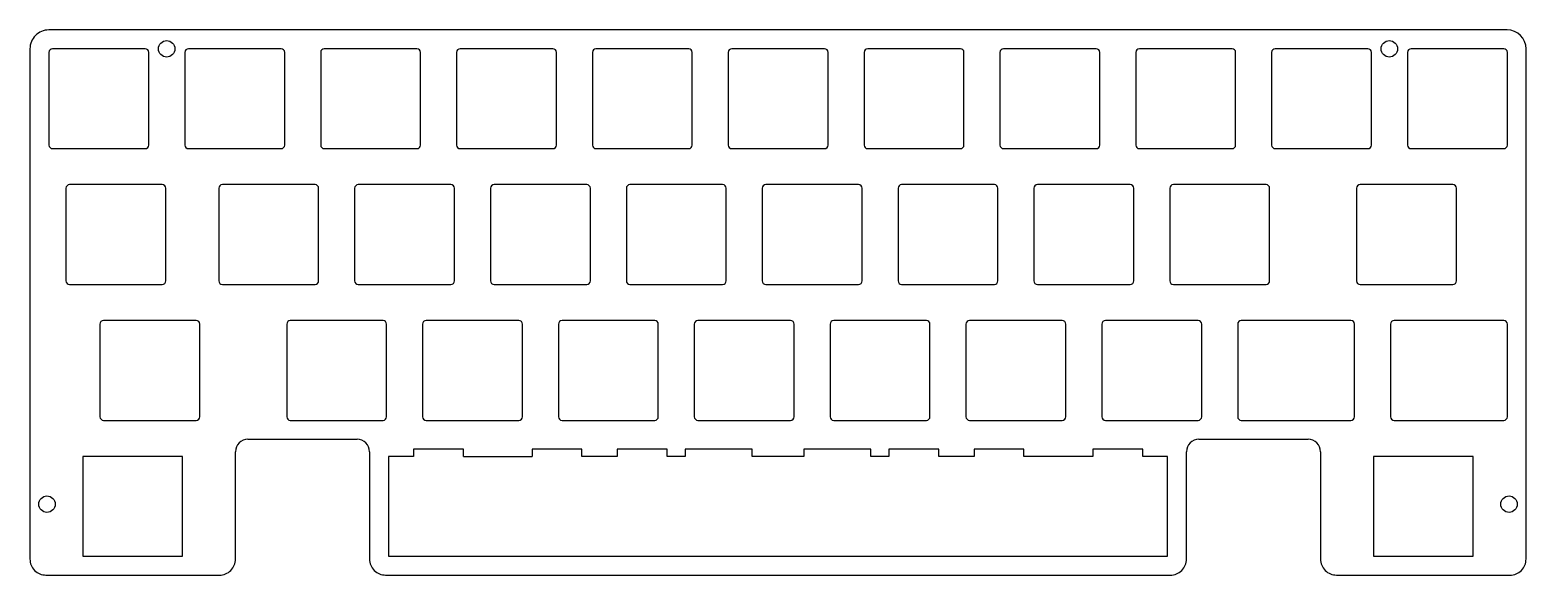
# Model space of a CAD drawing. Extents: x 42 to 252, y -127 to -51.
import ezdxf

# ---------------------------------------------------------------- set-up
doc = ezdxf.new("R2010")
doc.units = 0
doc.layers.add('BLACK', color=7, linetype='CONTINUOUS')

msp = doc.modelspace()

# ---------------------------------------------------------------- linework, layer by layer
at = {"layer": 'BLACK', "linetype": 'CONTINUOUS'}
for p, q in [((249.5745, -50.546265), (45.0745, -50.546265)), ((42.4245, -53.196265), (42.4245, -124.746265)), ((45.0995, -53.696265), (45.0995, -66.696265)), ((58.5995, -53.196265), (45.5995, -53.196265)), ((59.0995, -66.696265), (59.0995, -53.696265)), ((64.1495, -53.696265), (64.1495, -66.696265)), ((77.6495, -53.196265), (64.6495, -53.196265)), ((78.1495, -66.696265), (78.1495, -53.696265)), ((83.1995, -53.696265), (83.1995, -66.696265)), ((96.6995, -53.196265), (83.6995, -53.196265)), ((97.1995, -66.696265), (97.1995, -53.696265)), ((102.2495, -53.696265), (102.2495, -66.696265)), ((115.7495, -53.196265), (102.7495, -53.196265)), ((116.2495, -66.696265), (116.2495, -53.696265)), ((121.2995, -53.696265), (121.2995, -66.696265)), ((134.7995, -53.196265), (121.7995, -53.196265)), ((135.2995, -66.696265), (135.2995, -53.696265)), ((140.3495, -53.696265), (140.3495, -66.696265)), ((153.8495, -53.196265), (140.8495, -53.196265)), ((154.3495, -66.696265), (154.3495, -53.696265)), ((159.3995, -53.696265), (159.3995, -66.696265)), ((172.8995, -53.196265), (159.8995, -53.196265)), ((173.3995, -66.696265), (173.3995, -53.696265)), ((178.4495, -53.696265), (178.4495, -66.696265)), ((191.9495, -53.196265), (178.9495, -53.196265)), ((192.4495, -66.696265), (192.4495, -53.696265)), ((197.4995, -53.696265), (197.4995, -66.696265)), ((210.9995, -53.196265), (197.9995, -53.196265)), ((211.4995, -66.696265), (211.4995, -53.696265)), ((216.5495, -53.696265), (216.5495, -66.696265)), ((230.0495, -53.196265), (217.0495, -53.196265)), ((230.5495, -66.696265), (230.5495, -53.696265)), ((235.5995, -53.696265), (235.5995, -66.696265)), ((249.0995, -53.196265), (236.0995, -53.196265)), ((249.5995, -66.696265), (249.5995, -53.696265)), ((252.2245, -124.746265), (252.2245, -53.196265)), ((45.5995, -67.196265), (58.5995, -67.196265)), ((64.6495, -67.196265), (77.6495, -67.196265)), ((83.6995, -67.196265), (96.6995, -67.196265)), ((102.7495, -67.196265), (115.7495, -67.196265)), ((121.7995, -67.196265), (134.7995, -67.196265)), ((140.8495, -67.196265), (153.8495, -67.196265)), ((159.8995, -67.196265), (172.8995, -67.196265)), ((178.9495, -67.196265), (191.9495, -67.196265)), ((197.9995, -67.196265), (210.9995, -67.196265)), ((217.0495, -67.196265), (230.0495, -67.196265)), ((236.0995, -67.196265), (249.0995, -67.196265)), ((47.48075, -72.746265), (47.48075, -85.746265)), ((60.9807, -72.246265), (47.98075, -72.246265)), ((61.48075, -85.746265), (61.48075, -72.739294)), ((68.912, -72.746265), (68.912, -85.746265)), ((82.412, -72.246265), (69.412, -72.246265)), ((82.912, -85.746265), (82.912, -72.746265)), ((87.962, -72.746265), (87.962, -85.746265)), ((101.462, -72.246265), (88.462, -72.246265)), ((101.962, -85.746265), (101.962, -72.746265)), ((107.012, -72.746265), (107.012, -85.746265)), ((120.512, -72.246265), (107.512, -72.246265)), ((121.012, -85.746265), (121.012, -72.746265)), ((126.062, -72.746265), (126.062, -85.746265)), ((139.562, -72.246265), (126.562, -72.246265)), ((140.062, -85.746265), (140.062, -72.746265)), ((145.112, -72.746265), (145.112, -85.746265)), ((158.612, -72.246265), (145.612, -72.246265)), ((159.112, -85.746265), (159.112, -72.746265)), ((164.162, -72.746265), (164.162, -85.746265)), ((177.662, -72.246265), (164.662, -72.246265)), ((178.162, -85.746265), (178.162, -72.746265)), ((183.212, -72.746265), (183.212, -85.746265)), ((196.712, -72.246265), (183.712, -72.246265)), ((197.212, -85.746265), (197.212, -72.746265)), ((202.262, -72.746265), (202.262, -85.746265)), ((215.762, -72.246265), (202.762, -72.246265)), ((216.262, -85.746265), (216.262, -72.746265)), ((228.45575, -72.746265), (228.45575, -85.753165)), ((241.9557, -72.246265), (228.95575, -72.246265)), ((242.45575, -85.746265), (242.45575, -72.739294)), ((47.98075, -86.246265), (60.98075, -86.246265)), ((69.412, -86.246265), (82.412, -86.246265)), ((88.462, -86.246265), (101.462, -86.246265)), ((107.512, -86.246265), (120.512, -86.246265)), ((126.562, -86.246265), (139.562, -86.246265)), ((145.612, -86.246265), (158.612, -86.246265)), ((164.662, -86.246265), (177.662, -86.246265)), ((183.712, -86.246265), (196.712, -86.246265)), ((202.762, -86.246265), (215.762, -86.246265)), ((228.9559, -86.246265), (241.95575, -86.246265)), ((52.24325, -91.796235), (52.24325, -104.803165)), ((65.7432, -91.296265), (52.74322, -91.296265)), ((66.24325, -104.796265), (66.24325, -91.789294)), ((78.437, -91.796265), (78.437, -104.796265)), ((91.937, -91.296265), (78.937, -91.296265)), ((92.437, -104.796265), (92.437, -91.796265)), ((97.487, -91.796265), (97.487, -104.796265)), ((110.987, -91.296265), (97.987, -91.296265)), ((111.487, -104.796265), (111.487, -91.796265)), ((116.537, -91.796265), (116.537, -104.796265)), ((130.037, -91.296265), (117.037, -91.296265)), ((130.537, -104.796265), (130.537, -91.796265)), ((135.587, -91.796265), (135.587, -104.796265)), ((149.087, -91.296265), (136.087, -91.296265)), ((149.587, -104.796265), (149.587, -91.796265)), ((154.637, -91.796265), (154.637, -104.796265)), ((168.137, -91.296265), (155.137, -91.296265)), ((168.637, -104.796265), (168.637, -91.796265)), ((173.687, -91.796265), (173.687, -104.796265)), ((187.187, -91.296265), (174.187, -91.296265)), ((187.687, -104.796265), (187.687, -91.796265)), ((192.737, -91.796265), (192.737, -104.796265)), ((206.237, -91.296265), (193.237, -91.296265)), ((206.737, -104.796265), (206.737, -91.796265)), ((211.787, -91.796265), (211.787, -104.796265)), ((214.66825, -91.296265), (212.287, -91.296265)), ((225.287, -91.296265), (214.66825, -91.296265)), ((227.6682, -91.296265), (225.287, -91.296265)), ((228.16825, -104.796265), (228.16825, -91.789294)), ((233.21825, -91.796265), (233.21825, -104.803165)), ((236.0995, -91.296265), (233.71825, -91.296265)), ((246.71825, -91.296265), (236.0995, -91.296265)), ((249.0995, -91.296265), (246.71825, -91.296265)), ((249.5995, -104.796265), (249.5995, -91.796265)), ((52.7434, -105.296265), (65.74325, -105.296265)), ((78.937, -105.296265), (91.937, -105.296265)), ((97.987, -105.296265), (110.987, -105.296265)), ((117.037, -105.296265), (130.037, -105.296265)), ((136.087, -105.296265), (149.087, -105.296265)), ((155.137, -105.296265), (168.137, -105.296265)), ((174.187, -105.296265), (187.187, -105.296265)), ((193.237, -105.296265), (206.237, -105.296265)), ((212.287, -105.296265), (214.66825, -105.296265)), ((214.66825, -105.296265), (225.287, -105.296265)), ((225.287, -105.296265), (227.66825, -105.296265)), ((233.7184, -105.296265), (236.0995, -105.296265)), ((236.0995, -105.296265), (246.71825, -105.296265)), ((246.71825, -105.296265), (249.0995, -105.296265)), ((72.9995, -107.946265), (88.2995, -107.946265)), ((206.3495, -107.946265), (221.6495, -107.946265)), ((49.840076, -110.346265), (49.840076, -124.346265)), ((63.840076, -110.346265), (49.840076, -110.346265)), ((63.840076, -124.346265), (63.840076, -110.346265)), ((71.2495, -124.746265), (71.2495, -109.696265)), ((90.0495, -109.696265), (90.0495, -124.746265)), ((92.702576, -110.346265), (92.702576, -124.346265)), ((96.202576, -110.346265), (92.702576, -110.346265)), ((103.202576, -109.346265), (96.202576, -109.346265)), ((96.202576, -109.346265), (96.202576, -110.346265)), ((103.202576, -110.346265), (103.202576, -109.346265)), ((103.202576, -110.346265), (112.839576, -110.346265)), ((119.839576, -109.346265), (112.839576, -109.346265)), ((112.839576, -109.346265), (112.839576, -110.346265)), ((119.839576, -110.346265), (119.839576, -109.346265)), ((121.277576, -110.346265), (119.839576, -110.346265)), ((124.777576, -110.346265), (121.277576, -110.346265)), ((131.777576, -109.346265), (124.777576, -109.346265)), ((124.777576, -109.346265), (124.777576, -110.346265)), ((131.777576, -110.346265), (131.777576, -109.346265)), ((134.302576, -110.346265), (131.777576, -110.346265)), ((134.302576, -109.346265), (134.302576, -110.346265)), ((136.715576, -109.346265), (134.302576, -109.346265)), ((141.302576, -109.346265), (136.715576, -109.346265)), ((143.715576, -109.346265), (141.302576, -109.346265)), ((143.715576, -110.346265), (143.715576, -109.346265)), ((144.802576, -110.346265), (143.715576, -110.346265)), ((149.852576, -110.346265), (144.802576, -110.346265)), ((150.939576, -110.346265), (149.852576, -110.346265)), ((150.939576, -109.346265), (150.939576, -110.346265)), ((153.352576, -109.346265), (150.939576, -109.346265)), ((157.939576, -109.346265), (153.352576, -109.346265)), ((160.352576, -109.346265), (157.939576, -109.346265)), ((160.352576, -110.346265), (160.352576, -109.346265)), ((162.877576, -110.346265), (160.352576, -110.346265)), ((162.877576, -109.346265), (162.877576, -110.346265)), ((169.877576, -109.346265), (162.877576, -109.346265)), ((169.877576, -110.346265), (169.877576, -109.346265)), ((173.377576, -110.346265), (169.877576, -110.346265)), ((174.815576, -110.346265), (173.377576, -110.346265)), ((181.815576, -109.346265), (174.815576, -109.346265)), ((174.815576, -109.346265), (174.815576, -110.346265)), ((181.815576, -110.346265), (181.815576, -109.346265)), ((188.940076, -110.346265), (181.815576, -110.346265)), ((191.465076, -110.346265), (188.940076, -110.346265)), ((198.465076, -109.346265), (191.465076, -109.346265)), ((191.465076, -109.346265), (191.465076, -110.346265)), ((198.465076, -110.346265), (198.465076, -109.346265)), ((201.965076, -110.346265), (198.465076, -110.346265)), ((201.965076, -124.346265), (201.965076, -110.346265)), ((204.5995, -124.746265), (204.5995, -109.696265)), ((223.3995, -109.696265), (223.3995, -124.746265)), ((244.815076, -110.346265), (230.815076, -110.346265)), ((230.815076, -110.346265), (230.815076, -124.346265)), ((244.815076, -124.346265), (244.815076, -110.346265)), ((49.840076, -124.346265), (63.840076, -124.346265)), ((92.702576, -124.346265), (201.965076, -124.346265)), ((230.815076, -124.346265), (244.815076, -124.346265)), ((44.6745, -126.996265), (68.9995, -126.996265)), ((92.2995, -126.996265), (202.3495, -126.996265)), ((225.6495, -126.996265), (249.9745, -126.996265))]:
    msp.add_line(p, q, dxfattribs=at)
at = {"layer": 'BLACK'}
for centre in [(61.5995, -53.196265), (233.0495, -53.1963), (44.8155, -117.055265), (249.833875, -117.055265)]:
    msp.add_circle(centre, 1.15, dxfattribs=at)
for centre, radius, start, end in [((45.0745, -53.19626), 2.65, -270, -179.99989189), ((249.5745, -53.1963), 2.650035, 0.00075674, 90), ((45.5995, -53.696265), 0.5, 90, 180), ((58.5995, -53.696265), 0.5, 0, 90), ((64.6495, -53.696265), 0.5, 90, 180), ((77.6495, -53.696265), 0.5, 0, 90), ((83.6995, -53.696265), 0.5, 90, 180), ((96.6995, -53.696265), 0.5, 0, 90), ((102.7495, -53.696265), 0.5, 90, 180), ((115.7495, -53.696265), 0.5, 0, 90), ((121.7995, -53.696265), 0.5, 90, 180), ((134.7995, -53.696265), 0.5, 0, 90), ((140.8495, -53.696265), 0.5, 90, 180), ((153.8495, -53.696265), 0.5, 0, 90), ((159.8995, -53.696265), 0.5, 90, 180), ((172.8995, -53.696265), 0.5, 0, 90), ((178.9495, -53.696265), 0.5, 90, 180), ((191.9495, -53.696265), 0.5, 0, 90), ((197.9995, -53.696265), 0.5, 90, 180), ((210.9995, -53.696265), 0.5, 0, 90), ((217.0495, -53.696265), 0.5, 90, 180), ((230.0495, -53.696265), 0.5, 0, 90), ((236.0995, -53.696265), 0.5, 90, 180), ((249.0995, -53.696265), 0.5, 0, 90), ((45.5995, -66.696265), 0.5, -180, -90), ((58.5995, -66.696265), 0.5, -90, 0), ((64.6495, -66.696265), 0.5, -180, -90), ((77.6495, -66.696265), 0.5, -90, 0), ((83.6995, -66.696265), 0.5, -180, -90), ((96.6995, -66.696265), 0.5, -90, 0), ((102.7495, -66.696265), 0.5, -180, -90), ((115.7495, -66.696265), 0.5, -90, 0), ((121.7995, -66.696265), 0.5, -180, -90), ((134.7995, -66.696265), 0.5, -90, 0), ((140.8495, -66.696265), 0.5, -180, -90), ((153.8495, -66.696265), 0.5, -90, 0), ((159.8995, -66.696265), 0.5, -180, -90), ((172.8995, -66.696265), 0.5, -90, 0), ((178.9495, -66.696265), 0.5, -180, -90), ((191.9495, -66.696265), 0.5, -90, 0), ((197.9995, -66.696265), 0.5, -180, -90), ((210.9995, -66.696265), 0.5, -90, 0), ((217.0495, -66.696265), 0.5, -180, -90), ((230.0495, -66.696265), 0.5, -90, 0), ((236.0995, -66.696265), 0.5, -180, -90), ((249.0995, -66.696265), 0.5, -90, 0), ((47.98075, -72.746265), 0.5, 90, 180), ((60.9806, -72.746465), 0.5002, 0.82143334, 89.98854543), ((69.412, -72.746265), 0.5, 90, 180), ((82.412, -72.746265), 0.5, 0, 90), ((88.462, -72.746265), 0.5, 90, 180), ((101.462, -72.746265), 0.5, 0, 90), ((107.512, -72.746265), 0.5, 90, 180), ((120.512, -72.746265), 0.5, 0, 90), ((126.562, -72.746265), 0.5, 90, 180), ((139.562, -72.746265), 0.5, 0, 90), ((145.612, -72.746265), 0.5, 90, 180), ((158.612, -72.746265), 0.5, 0, 90), ((164.662, -72.746265), 0.5, 90, 180), ((177.662, -72.746265), 0.5, 0, 90), ((183.712, -72.746265), 0.5, 90, 180), ((196.712, -72.746265), 0.5, 0, 90), ((202.762, -72.746265), 0.5, 90, 180), ((215.762, -72.746265), 0.5, 0, 90), ((228.9557, -72.746265), 0.49995, 89.99427042, 180), ((241.9556, -72.746465), 0.5002, 0.82143334, 89.98854543), ((47.98075, -85.746265), 0.5, -180, -90), ((60.9808, -85.746265), 0.49995, -90.00572958, 0), ((69.412, -85.746265), 0.5, -180, -90), ((82.412, -85.746265), 0.5, -90, 0), ((88.462, -85.746265), 0.5, -180, -90), ((101.462, -85.746265), 0.5, -90, 0), ((107.512, -85.746265), 0.5, -180, -90), ((120.512, -85.746265), 0.5, -90, 0), ((126.562, -85.746265), 0.5, -180, -90), ((139.562, -85.746265), 0.5, -90, 0), ((145.612, -85.746265), 0.5, -180, -90), ((158.612, -85.746265), 0.5, -90, 0), ((164.662, -85.746265), 0.5, -180, -90), ((177.662, -85.746265), 0.5, -90, 0), ((183.712, -85.746265), 0.5, -180, -90), ((196.712, -85.746265), 0.5, -90, 0), ((202.762, -85.746265), 0.5, -180, -90), ((215.762, -85.746265), 0.5, -90, 0), ((228.9559, -85.746065), 0.5002, -179.18669857, -90), ((241.9558, -85.746265), 0.49995, -90.00572958, 0), ((52.74322, -91.796235), 0.49997, 90, 180), ((65.7431, -91.796465), 0.5002, 0.82143334, 89.98854543), ((78.937, -91.796265), 0.5, 90, 180), ((91.937, -91.796265), 0.5, 0, 90), ((97.987, -91.796265), 0.5, 90, 180), ((110.987, -91.796265), 0.5, 0, 90), ((117.037, -91.796265), 0.5, 90, 180), ((130.037, -91.796265), 0.5, 0, 90), ((136.087, -91.796265), 0.5, 90, 180), ((149.087, -91.796265), 0.5, 0, 90), ((155.137, -91.796265), 0.5, 90, 180), ((168.137, -91.796265), 0.5, 0, 90), ((174.187, -91.796265), 0.5, 90, 180), ((187.187, -91.796265), 0.5, 0, 90), ((193.237, -91.796265), 0.5, 90, 180), ((206.237, -91.796265), 0.5, 0, 90), ((212.287, -91.796265), 0.5, 90, 180), ((227.6681, -91.796465), 0.5002, 0.82143334, 89.98854543), ((233.7182, -91.796265), 0.49995, 89.99427042, 180), ((249.0995, -91.796265), 0.5, 0, 90), ((52.7434, -104.796065), 0.5002, -179.18669857, -90), ((65.7433, -104.796265), 0.49995, -90.00572958, 0), ((78.937, -104.796265), 0.5, -180, -90), ((91.937, -104.796265), 0.5, -90, 0), ((97.987, -104.796265), 0.5, -180, -90), ((110.987, -104.796265), 0.5, -90, 0), ((117.037, -104.796265), 0.5, -180, -90), ((130.037, -104.796265), 0.5, -90, 0), ((136.087, -104.796265), 0.5, -180, -90), ((149.087, -104.796265), 0.5, -90, 0), ((155.137, -104.796265), 0.5, -180, -90), ((168.137, -104.796265), 0.5, -90, 0), ((174.187, -104.796265), 0.5, -180, -90), ((187.187, -104.796265), 0.5, -90, 0), ((193.237, -104.796265), 0.5, -180, -90), ((206.237, -104.796265), 0.5, -90, 0), ((212.287, -104.796265), 0.5, -180, -90), ((227.6683, -104.796265), 0.49995, -90.00572958, 0), ((233.7184, -104.796065), 0.5002, -179.18669857, -90), ((249.0995, -104.796265), 0.5, -90, 0), ((72.9995, -109.6963), 1.75, 90, 179.99885408), ((88.2995, -109.6963), 1.750035, 0.00114592, 90), ((206.3495, -109.6963), 1.75, 90, 179.99885408), ((221.6495, -109.6963), 1.750035, 0.00114592, 90), ((44.6745, -124.7463), 2.249965, -180.00089127, -90), ((68.9995, -124.7463), 2.25, -90, 0.00089127), ((92.2995, -124.7463), 2.249965, -180.00089127, -90), ((202.3495, -124.7463), 2.25, -90, 0.00089127), ((225.6495, -124.7463), 2.249965, -180.00089127, -90), ((249.9745, -124.7463), 2.25, -90, 0.00089127)]:
    msp.add_arc(centre, radius, start, end, dxfattribs=at)

doc.saveas('drawing.dxf')
